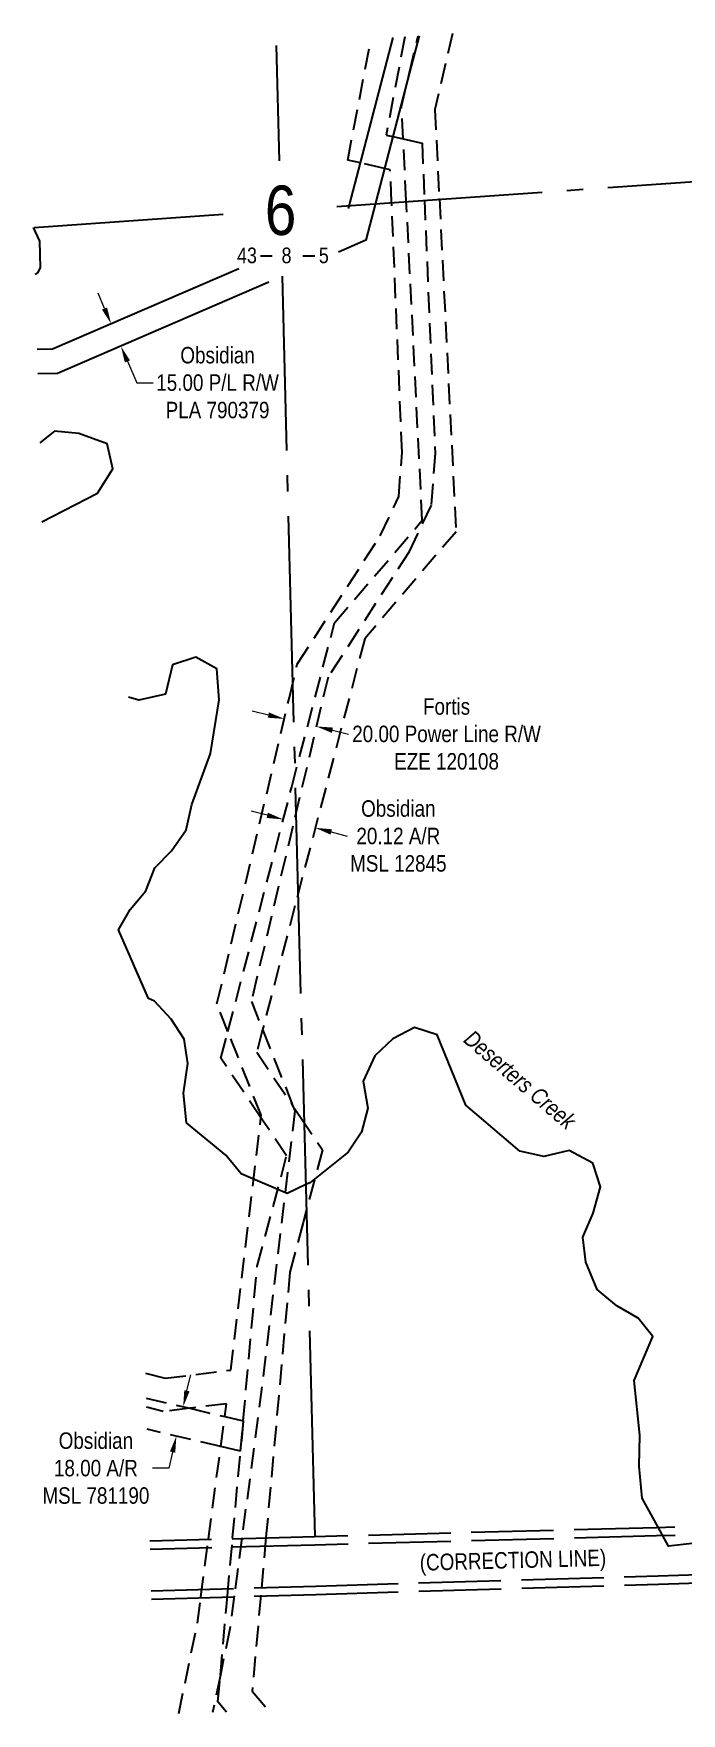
# Model space of a CAD drawing. Extents: x 623750 to 628258, y 5836052 to 5839376.
# Drawn here: x 624930 to 625323, y 5836971 to 5837991 of the extents above; entities that cross this region are included whole.
import ezdxf
from ezdxf.enums import TextEntityAlignment as Align

# ---------------------------------------------------------------- set-up
doc = ezdxf.new("R2010")
doc.units = 0
doc.header["$LTSCALE"] = 5
doc.header["$PDSIZE"] = 0.5
for name, pattern in [('foc-ACCESSROAD', [3.75, 2.5, -1.25]), ('foc-QUARTERLINE', [33, 25, -3, 2, -3]), ('foc-UNSURVEYED', [12.5, 10, -2.5])]:
    doc.linetypes.add(name, pattern=pattern)
doc.layers.get('Defpoints').update_dxf_attribs({"color": 9})
for name, color, linetype in [('10', 1, 'Continuous'), ('9', 3, 'Continuous'), ('C-AR', 13, 'foc-ACCESSROAD'), ('C-RW', 13, 'Continuous'), ('F-AR', 190, 'foc-ACCESSROAD'), ('L-ROAD-T', 7, 'Continuous'), ('L-SECLBL', 7, 'Continuous'), ('L-SECQ', 8, 'foc-QUARTERLINE'), ('L-USEC', 7, 'foc-UNSURVEYED'), ('T-WATER', 160, 'Continuous')]:
    doc.layers.add(name, color=color, linetype=linetype)
doc.layers.add('C-RW-T', color=13, linetype='Continuous', lineweight=9)
doc.layers.add('F-EZE-T', color=190, linetype='Continuous', lineweight=9)
doc.styles.add('80CG', font='ARIALN.TTF', dxfattribs={"height": 10})
doc.styles.add('80L', font='ARIALN.TTF', dxfattribs={"height": 10})
doc.styles.add('80LS', font='ARIALNI.TTF', dxfattribs={"height": 10})
doc.styles.add('foc-LtypeFont', font='ARIALN.TTF', dxfattribs={"height": 7.35})
doc.styles.add('SIMPLEX', font='ARIALN.TTF')
doc.linetypes.add('foc-TOPO-flowdirection-NOLINE', pattern='A,0,[">",foc-LtypeFont,S=0.3,R=0,X=0,Y=-0.945],-20,[">",foc-LtypeFont,S=0.3,R=0,X=0,Y=-0.945],0', length=20)
doc.dimstyles.new('Compass 5 000', dxfattribs={"dimscale": 5, "dimtxt": 9, "dimasz": 2, "dimexe": 0.2, "dimexo": 0.0625, "dimgap": 0.5, "dimtad": 0, "dimtih": 1, "dimtoh": 1, "dimzin": 0, "dimdsep": 46, "dimtxsty": '80CG', "dimcen": 0.1, "dimse1": 1, "dimse2": 1, "dimclrd": 256, "dimclrt": 256, "dimaunit": 1, "dimadec": 4, "dimazin": 0, "dimtfac": 0.06, "dimtofl": 0, "dimtmove": 0, "dimatfit": 1, "dimfxl": 0.2, "dimtolj": 1, "dimtzin": 0, "dimlwd": -1, "dimarcsym": 0})

# ---------------------------------------------------------------- blocks, each defined once
blk = doc.blocks.new('L-SECLBL')
at = {"layer": '9', "color": 7}
for p, q in [((-5.1, -27.8), (-12.3, -27.8)), ((20.7, -27.8), (13.5, -27.8))]:
    blk.add_line(p, q, dxfattribs=at)
at = {"layer": '10', "color": 2, "style": 'SIMPLEX'}
blk.add_attdef('SEC', text='', height=30, dxfattribs=at).set_placement((0, 0), align=Align.MIDDLE)
at = {"layer": '10', "color": 5, "style": '80L'}
blk.add_attdef('TWP', text='', height=9.5, dxfattribs=at).set_placement((-14.4, -27.4), align=Align.MIDDLE_RIGHT)
blk.add_attdef('RGE', text='', height=9.5, dxfattribs=at).set_placement((3.6, -27.4), align=Align.MIDDLE_CENTER)
blk.add_attdef('MER', text='', height=9.5, dxfattribs=at).set_placement((23.2, -27.4), align=Align.MIDDLE_LEFT)
blk = doc.blocks.new('*D427')
at = {"layer": 'C-RW-T', "transparency": 16777216}
for p, q in [((625071.5, 5837516.2), (625061.8, 5837518.8)), ((625110.3, 5837506.1), (625120, 5837503.6))]:
    blk.add_line(p, q, dxfattribs=at)
for points in [[(625071.9, 5837517.8), (625071.1, 5837514.6), (625081.2, 5837513.7)], [(625110.8, 5837507.7), (625109.9, 5837504.5), (625100.7, 5837508.6)]]:
    blk.add_solid(points, dxfattribs=at)
at = {"layer": 'Defpoints', "color": 0, "transparency": 16777216}
for p in [(625080.5, 5837511.2, 984.8), (625100, 5837506.1, 984.8), (625100.7, 5837508.6)]:
    blk.add_point(p, dxfattribs=at)
at = {"layer": 'C-RW-T', "transparency": 16777216, "insert": (625151.1, 5837503.6), "char_height": 10, "attachment_point": 5, "style": '80CG'}
blk.add_mtext('\\A1;Obsidian\\P20.12 A/R\\PMSL 12845', dxfattribs=at)
blk = doc.blocks.new('*D428')
at = {"layer": 'Defpoints', "color": 0, "transparency": 16777216}
for p in [(625080.1, 5837567.1, 984.8), (625101.3, 5837570.2), (625099.5, 5837562.5, 984.8)]:
    blk.add_point(p, dxfattribs=at)
at = {"layer": 'F-EZE-T', "transparency": 16777216}
for p, q in [((625072.2, 5837577.1), (625062.4, 5837579.4)), ((625111.1, 5837567.9), (625120.8, 5837565.6))]:
    blk.add_line(p, q, dxfattribs=at)
for points in [[(625072.5, 5837578.7), (625071.8, 5837575.5), (625081.9, 5837574.8)], [(625111.4, 5837569.5), (625110.7, 5837566.3), (625101.3, 5837570.2)]]:
    blk.add_solid(points, dxfattribs=at)
at = {"layer": 'F-EZE-T', "transparency": 16777216, "insert": (625180.4, 5837565.6), "char_height": 10, "attachment_point": 5, "style": '80CG'}
blk.add_mtext('\\A1;Fortis\\P20.00 Power Line R/W\\PEZE 120108', dxfattribs=at)
blk = doc.blocks.new('*D429')
at = {"layer": 'C-RW-T', "transparency": 16777216}
for p, q in [((624972.7, 5837824.1), (624968.7, 5837833.3)), ((624986.6, 5837792), (624992.2, 5837779)), ((624992.2, 5837779), (625002.2, 5837779))]:
    blk.add_line(p, q, dxfattribs=at)
for points in [[(624974.2, 5837824.7), (624971.1, 5837823.4), (624976.6, 5837814.9)], [(624988.1, 5837792.6), (624985, 5837791.3), (624982.6, 5837801.1)]]:
    blk.add_solid(points, dxfattribs=at)
at = {"layer": 'Defpoints', "color": 0, "transparency": 16777216}
for p in [(625003.3, 5837826.4, 984.8), (625009.3, 5837812.7, 984.8), (624982.6, 5837801.1)]:
    blk.add_point(p, dxfattribs=at)
at = {"layer": 'C-RW-T', "transparency": 16777216, "insert": (625041.3, 5837779), "char_height": 10, "attachment_point": 5, "style": '80CG'}
blk.add_mtext('\\A1;Obsidian\\P15.00 P/L R/W\\PPLA 790379', dxfattribs=at)
blk = doc.blocks.new('*D430')
at = {"layer": 'C-RW-T', "transparency": 16777216}
for p, q in [((625022.7, 5837166.7), (625025, 5837176.4)), ((625014, 5837129.4), (625011.7, 5837119.6)), ((625011.7, 5837119.6), (625001.7, 5837119.6))]:
    blk.add_line(p, q, dxfattribs=at)
for points in [[(625021.1, 5837167), (625024.3, 5837166.3), (625020.4, 5837156.9)], [(625012.4, 5837129.8), (625015.6, 5837129), (625016.3, 5837139.1)]]:
    blk.add_solid(points, dxfattribs=at)
at = {"layer": 'Defpoints', "color": 0, "transparency": 16777216}
for p in [(625027.7, 5837155.2, 984.8), (625016.3, 5837139.1), (625023.5, 5837137.4, 984.8)]:
    blk.add_point(p, dxfattribs=at)
at = {"layer": 'C-RW-T', "transparency": 16777216, "insert": (624967.4, 5837119.6), "char_height": 10, "attachment_point": 5, "style": '80CG'}
blk.add_mtext('\\A1;Obsidian\\P18.00 A/R\\PMSL 781190', dxfattribs=at)

msp = doc.modelspace()

# ---------------------------------------------------------------- linework, layer by layer
at = {"layer": 'C-AR', "elevation": 984.76}
for points in [[(625046.737, 5836971.417), (625041.527, 5836977.642), (625042.995, 5836993.952), (625047.309, 5837041.886), (625050.476, 5837077.082), (625055.239, 5837130.008), (625056.896, 5837148.406), (625065.34, 5837242.238), (625083.25, 5837309.307), (625067.67, 5837332.479), (625043.326, 5837368.686), (625047.573, 5837384.954), (625086.392, 5837533.612), (625112.364, 5837633.078), (625165.663, 5837695.408), (625155.952, 5837889.418), (625154.067, 5837927.081), (625153.077, 5837946.855), (625157.89, 5837967.467), (625163.069, 5837989.648)], [(625184.066, 5837991.082), (625173.314, 5837945.036), (625176.028, 5837890.806), (625186.16, 5837688.416), (625130.664, 5837623.517), (625088.275, 5837461.179), (625068.651, 5837386.027), (625065.088, 5837372.383), (625087.124, 5837339.607), (625091.609, 5837332.937), (625105.05, 5837312.947), (625093.275, 5837268.856), (625085.226, 5837238.714), (625070.729, 5837077.626), (625067.567, 5837042.494), (625062.316, 5836984.154), (625072.405, 5836972.101)], [(624998, 5837162.173), (625024.525, 5837155.972), (625045.655, 5837151.034), (625056.896, 5837148.406), (625055.239, 5837130.008), (625043.252, 5837132.809), (624998.483, 5837143.275)]]:
    msp.add_lwpolyline(points, dxfattribs=at)
at = {"layer": 'C-RW', "elevation": 984.76}
for points in [[(625163.668, 5837989.689), (625157.89, 5837967.467), (625147.763, 5837928.521), (625142.734, 5837909.18), (625137.259, 5837888.126), (625131.379, 5837865.511), (625114.686, 5837858.289)], [(625120.893, 5837884.801), (625121.474, 5837887.035), (625128.102, 5837912.524), (625147.886, 5837988.612)], [(624931.811, 5837799.417), (624941.006, 5837799.484), (625054.156, 5837848.445)], [(625072.407, 5837839.994), (624944.166, 5837784.504), (624932.201, 5837784.416)]]:
    msp.add_lwpolyline(points, dxfattribs=at)
at = {"layer": 'F-AR', "elevation": 984.76}
for points in [[(624997.612, 5837177.373), (625009.57, 5837174.244), (625049.277, 5837179.188), (625067.67, 5837332.479), (625067.853, 5837334), (625047.573, 5837384.954), (625040.941, 5837401.618), (625084.982, 5837587.862), (625089.751, 5837608.031), (625140.146, 5837686.05), (625151.366, 5837709.849), (625153.425, 5837736.6), (625147.028, 5837888.801), (625146.205, 5837908.386), (625142.734, 5837909.18), (625128.102, 5837912.524), (625120.367, 5837914.292), (625134.452, 5837987.695)], [(625155.066, 5837989.102), (625143.627, 5837929.466), (625147.763, 5837928.521), (625154.067, 5837927.081), (625165.527, 5837924.464), (625166.968, 5837890.18), (625173.437, 5837736.251), (625171.005, 5837704.651), (625157.651, 5837676.327), (625108.402, 5837600.083), (625087.015, 5837509.64), (625061.834, 5837403.152), (625068.651, 5837386.027), (625087.124, 5837339.607), (625088.295, 5837336.666), (625068.18, 5837168.988), (625056.079, 5837077.232), (625051.434, 5837042.009), (625048.806, 5837022.081), (625042.995, 5836993.952), (625038.292, 5836971.192)], [(625017.778, 5836970.644), (625029.092, 5837025.412), (625031.201, 5837041.403), (625035.854, 5837076.69), (625043.252, 5837132.809), (625045.655, 5837151.034), (625046.67, 5837158.73), (625024.525, 5837155.972), (625008.229, 5837153.943), (624998.143, 5837156.582)]]:
    msp.add_lwpolyline(points, dxfattribs=at)
at = {"layer": 'L-SECQ'}
for p, q in [((625078.836, 5837913.735), (625077.015, 5837983.774)), ((625113.819, 5837886.125), (625890.207, 5837939.932)), ((624929.888, 5837873.378), (625044.723, 5837881.336)), ((625100.564, 5837078.055), (625080.655, 5837843.784))]:
    msp.add_line(p, q, dxfattribs=at)
at = {"layer": 'L-USEC'}
for p, q in [((625506.571, 5837088.783), (625307.865, 5837083.466)), ((625100.178, 5837077.908), (625000.219, 5837075.233)), ((625307.865, 5837083.466), (625100.178, 5837077.908)), ((625308, 5837078.439), (625100.312, 5837072.881)), ((625506.705, 5837083.756), (625308, 5837078.439)), ((625100.312, 5837072.881), (625000.348, 5837070.206)), ((625308.934, 5837054.233), (625507.313, 5837060.18)), ((625309.085, 5837049.207), (625507.463, 5837055.154)), ((625000.991, 5837045.002), (625100.935, 5837047.998)), ((625100.935, 5837047.998), (625308.934, 5837054.233)), ((625101.085, 5837042.972), (625309.085, 5837049.207)), ((625001.119, 5837039.975), (625101.085, 5837042.972))]:
    msp.add_line(p, q, dxfattribs=at)
at = {"layer": 'T-WATER', "linetype": 'Continuous'}
for points in [[(624930.633, 5837844.711), (624932.292, 5837845.961), (624933.754, 5837849.068), (624933.435, 5837864.925), (624929.566, 5837873.371)], [(624934.537, 5837694.563), (624968.453, 5837711.947), (624977.643, 5837726.682), (624974.264, 5837741.799), (624957.117, 5837748.226), (624942.282, 5837749.488), (624933.294, 5837742.382)], [(624990.356, 5837461.685), (624997.643, 5837470.412), (625003.263, 5837484.319), (625013.315, 5837494.598), (625022.272, 5837507.454), (625025.674, 5837522.716), (625036.942, 5837553.676), (625042.317, 5837586.296), (625040.896, 5837605.121), (625028.082, 5837612.366), (625013.844, 5837607.641), (625009.733, 5837589.846), (624993.472, 5837586.152), (624987.131, 5837588.023)], [(625329.58, 5837073.78), (625315.231, 5837072.292), (625308.91, 5837083.712), (625299.162, 5837101.324), (625297.364, 5837120.838), (625297.784, 5837139.672), (625294.353, 5837172.86), (625305.671, 5837199.666), (625296.77, 5837210.799), (625283.8, 5837218.328), (625271.955, 5837228.093), (625265.05, 5837244.72), (625263.106, 5837259.981), (625269.551, 5837274.45), (625273.817, 5837290.515), (625269.214, 5837304.832), (625254.932, 5837312.585), (625239.509, 5837308.885), (625224.88, 5837312.232), (625192.205, 5837340.185), (625174.706, 5837382.941), (625160.843, 5837387.409), (625147.726, 5837380.364), (625136.782, 5837370.166), (625129.778, 5837354.749), (625132.486, 5837338.34), (625128.839, 5837323.766), (625120.591, 5837311.512), (625097.279, 5837292.985), (625095.003, 5837291.91), (625083.657, 5837286.545), (625055.611, 5837298.477), (625046.351, 5837309.669), (625022.424, 5837329.408), (625020.58, 5837347.324), (625023.235, 5837365.387), (625020.946, 5837380.198), (625013.182, 5837392.354), (625003.083, 5837403.249), (624999.375, 5837404.94), (624991.337, 5837423.258)]]:
    msp.add_lwpolyline(points, dxfattribs=at)
at = {"layer": 'T-WATER', "linetype": 'foc-TOPO-flowdirection-NOLINE', "flags": 128}
for points in [[(624930.633, 5837844.711), (624932.292, 5837845.961), (624933.754, 5837849.068), (624933.435, 5837864.925), (624929.566, 5837873.371)], [(624934.537, 5837694.563), (624968.453, 5837711.947), (624977.643, 5837726.682), (624974.264, 5837741.799), (624957.117, 5837748.226), (624942.282, 5837749.488), (624933.294, 5837742.382)], [(625440.149, 5837053.365), (625438.771, 5837054.597), (625425.921, 5837062.004), (625395.291, 5837074.589), (625357.805, 5837080.076), (625342.838, 5837080.796), (625329.58, 5837073.78), (625315.231, 5837072.292), (625308.91, 5837083.712), (625299.162, 5837101.324), (625297.364, 5837120.838), (625297.784, 5837139.672), (625294.353, 5837172.86), (625305.671, 5837199.666), (625296.77, 5837210.799), (625283.8, 5837218.328), (625271.955, 5837228.093), (625265.05, 5837244.72), (625263.106, 5837259.981), (625269.551, 5837274.45), (625273.817, 5837290.515), (625269.214, 5837304.832), (625254.932, 5837312.585), (625239.509, 5837308.885), (625224.88, 5837312.232), (625192.205, 5837340.185), (625174.706, 5837382.941), (625160.843, 5837387.409), (625147.726, 5837380.364), (625136.782, 5837370.166), (625129.778, 5837354.749), (625132.486, 5837338.34), (625128.839, 5837323.766), (625120.591, 5837311.512), (625097.279, 5837292.985), (625095.003, 5837291.91), (625083.657, 5837286.545), (625055.611, 5837298.477), (625046.351, 5837309.669), (625022.424, 5837329.408), (625020.58, 5837347.324), (625023.235, 5837365.387), (625020.946, 5837380.198), (625013.182, 5837392.354), (625003.083, 5837403.249), (624999.375, 5837404.94), (624981.038, 5837446.727), (624988.146, 5837459.038), (624997.643, 5837470.412), (625003.263, 5837484.319), (625013.315, 5837494.598), (625022.272, 5837507.454), (625025.674, 5837522.716), (625036.942, 5837553.676), (625042.317, 5837586.296), (625040.896, 5837605.121), (625028.082, 5837612.366), (625013.844, 5837607.641), (625009.733, 5837589.846), (624993.472, 5837586.152), (624987.131, 5837588.023)]]:
    msp.add_lwpolyline(points, dxfattribs=at)

# ---------------------------------------------------------------- block references
at = {"layer": 'L-SECLBL'}
msp.add_blockref('L-SECLBL', (625079.616, 5837883.754), dxfattribs=at).add_auto_attribs({'SEC': '6', 'TWP': '43', 'RGE': '8', 'MER': '5'})

# ---------------------------------------------------------------- texts
at = {"layer": 'L-ROAD-T', "style": '80L'}
msp.add_text('(CORRECTION LINE)', height=10, rotation=1.52272, dxfattribs=at).set_placement((625220.72, 5837063.798), align=Align.MIDDLE_CENTER)
at = {"layer": 'T-WATER', "linetype": 'Continuous', "insert": (625228.258, 5837359.389), "char_height": 10, "width": 120.91173, "attachment_point": 2, "rotation": 319.454761, "style": '80LS'}
msp.add_mtext('Deserters Creek', dxfattribs=at)

# ---------------------------------------------------------------- dimensions: what is measured, and where the dimension line sits
at = {"layer": 'C-RW-T'}
dim = msp.add_linear_dim(base=(624982.593, 5837801.131), p1=(625003.32, 5837826.448, 984.76), p2=(625009.278, 5837812.678, 984.76), angle=293.398323, text='Obsidian\\P15.00 P/L R/W\\PPLA 790379', dimstyle='Compass 5 000', dxfattribs=at)
dim.commit()
dim.dimension.update_dxf_attribs({"geometry": '*D429', "text_midpoint": (625041.266, 5837778.976), "dimtype": 161})
for p1, p2, distance, text, picture, middle in [((625080.53, 5837511.166, 984.76), (625100, 5837506.082, 984.76), 2.617, 'Obsidian\\P20.12 A/R\\PMSL 12845', '*D427', (625151.144, 5837503.561)), ((625027.683, 5837155.234, 984.76), (625023.519, 5837137.423, 984.76), -7.446, 'Obsidian\\P18.00 A/R\\PMSL 781190', '*D430', (624967.442, 5837119.643))]:
    dim = msp.add_aligned_dim(p1=p1, p2=p2, distance=distance, text=text, dimstyle='Compass 5 000', dxfattribs=at)
    dim.commit()
    dim.dimension.update_dxf_attribs({"geometry": picture, "text_midpoint": middle})
at = {"layer": 'F-EZE-T'}
dim = msp.add_aligned_dim(p1=(625080.083, 5837567.145, 984.76), p2=(625099.526, 5837562.548, 984.76), distance=7.854, text='Fortis\\P20.00 Power Line R/W\\PEZE 120108', dimstyle='Compass 5 000', dxfattribs=at)
dim.commit()
dim.dimension.update_dxf_attribs({"geometry": '*D428', "text_midpoint": (625180.391, 5837565.588)})

doc.saveas('drawing.dxf')
